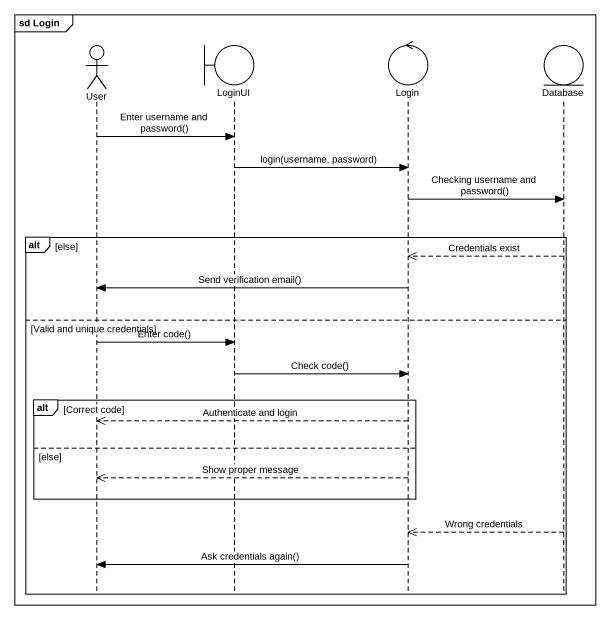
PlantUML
@startuml
mainframe sd Login
hide footbox
actor User
boundary LoginUI
control Login
entity "Database" as Database_

User -> LoginUI : Enter username and password()
LoginUI -> Login : login(username, password)
Login -> Database_ : Checking username and password()
alt else
  Database_ -->> Login : Credentials exist
  Login -> User : Send verification email()
else Valid and unique credentials
  User -> LoginUI : Enter code()
  LoginUI -> Login : Check code()
  alt Correct code
    Login -->> User : Authenticate and login
  else else
    Login -->> User : Show proper message
  end
  Database_ -->> Login : Wrong credentials
  Login -> User : Ask credentials again()
end
@enduml
